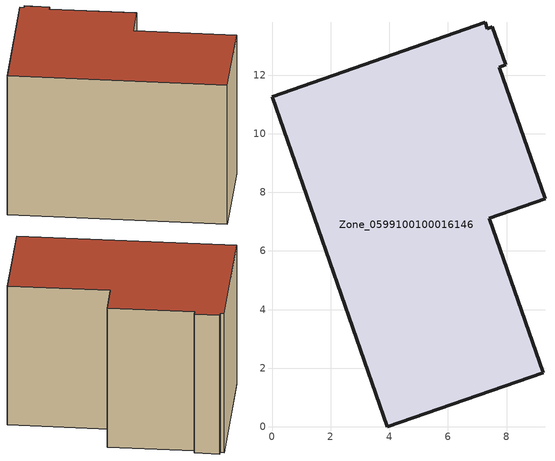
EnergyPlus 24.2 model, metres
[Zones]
Zone_0599100100016146
 floor ground (C_G): 7.74,12.27 9.31,7.78 7.41,7.12 9.24,1.85 3.92,0 0,11.27 7.28,13.81 7.34,13.58 7.52,13.64 7.97,12.34 z0
 wall outside (C_F): 9.31,7.78 7.74,12.27 7.97,12.34 7.52,13.64 7.34,13.58 7.28,13.81 0,11.27 3.92,0 9.24,1.85 7.41,7.12 9.31,7.78 z0:8.56
 roof outside (C_R): 7.97,12.34 7.52,13.64 7.34,13.58 7.28,13.81 0,11.27 3.92,0 9.24,1.85 7.41,7.12 9.31,7.78 7.74,12.27 z8.56
[BUILDING]
Pand.0599100100016146: North Axis=0; Terrain=City; Loads Convergence Tolerance Value=0.04; Temperature Convergence Tolerance Value=0.4; Solar Distribution=FullExterior; Maximum Number of Warmup Days=25; Minimum Number of Warmup Days=1
[Site:Location]
Rotterdam.The.Hague.AP_ZH_NLD Design_Conditions: Latitude=51.96; Longitude=4.45; Time Zone=1; Elevation=-4.5
[SITE:GROUNDTEMPERATURE:BUILDINGSURFACE]
18, 18, 18, 18, 18, 18, 18, 18, 18, 18, 18, 18
[MATERIAL] Thermal Absorptance=0.9; Solar Absorptance=0.7; Visible Absorptance=0.7
Name | Roughness | Thickness | Conductivity | Density | Specific Heat
G.TI.2015-2018 | MediumSmooth | 0.15 | 0.0428571 | 540 | 1210
F.TI.2015-2018 | Rough | 0.3 | 0.0666667 | 1920 | 840
R.TI.2015-2018 | MediumRough | 0.2 | 0.0333333 | 1500 | 1000
[CONSTRUCTION]
C_G: G.TI.2015-2018
C_F: F.TI.2015-2018
C_R: R.TI.2015-2018
[ZONE]
Zone_0599100100016146: Type=1; Multiplier=1; Ceiling Height=Autocalculate; Volume=Autocalculate; Floor Area=autocalculate; Part of Total Floor Area=Yes
[ZONEINFILTRATION:DESIGNFLOWRATE]
Infil_Zone_0599100100016146: Zone or ZoneList or Space or SpaceList=Zone_0599100100016146; Schedule=AlwaysOn; Design Flow Rate Calculation Method=Flow/Area; Flow Rate per Floor Area=0.0015; Constant Term Coefficient=1; Temperature Term Coefficient=0; Velocity Term Coefficient=0; Velocity Squared Term Coefficient=0
[HVACTEMPLATE:ZONE:IDEALLOADSAIRSYSTEM]
Zone_0599100100016146: Maximum Heating Supply Air Temperature=50; Minimum Cooling Supply Air Temperature=13; Maximum Heating Supply Air Humidity Ratio=0.0156; Minimum Cooling Supply Air Humidity Ratio=0.0077; Heating Limit=NoLimit; Cooling Limit=NoLimit; Dehumidification Control Type=ConstantSensibleHeatRatio; Cooling Sensible Heat Ratio=0.7; Dehumidification Setpoint=60; Humidification Control Type=None; Humidification Setpoint=30; Outdoor Air Method=None; Outdoor Air Flow Rate per Person=0.00944; Outdoor Air Flow Rate per Zone Floor Area=0; Outdoor Air Flow Rate per Zone=0; Demand Controlled Ventilation Type=None; Outdoor Air Economizer Type=NoEconomizer; Heat Recovery Type=None; Sensible Heat Recovery Effectiveness=0.7; Latent Heat Recovery Effectiveness=0.65
[ZONECONTROL:THERMOSTAT]
ThermostatControl_Zone_0599100100016146: Zone or ZoneList=Zone_0599100100016146; Control Type Schedule=DualSetpointControlType; Control 1=Thermostat_Zone_0599100100016146; Temperature Difference Between Cutout And Setpoint=0
[THERMOSTATSETPOINT:DUALSETPOINT]
Thermostat_Zone_0599100100016146: Heating Setpoint Temperature Schedule=HeatingSetpoint_Zone_0599100100016146; Cooling Setpoint Temperature Schedule=CoolingSetpoint_Zone_0599100100016146
[SCHEDULE:COMPACT]
HeatingSetpoint_Zone_0599100100016146: Through: 12/31, For: AllDays, Until: 24:00, 21
CoolingSetpoint_Zone_0599100100016146: Through: 12/31, For: AllDays, Until: 24:00, 24
DualSetpointControlType: Through: 12/31, For: AllDays, Until: 24:00, 4
AlwaysOn: Through: 12/31, For: AllDays, Until: 24:00, 1
